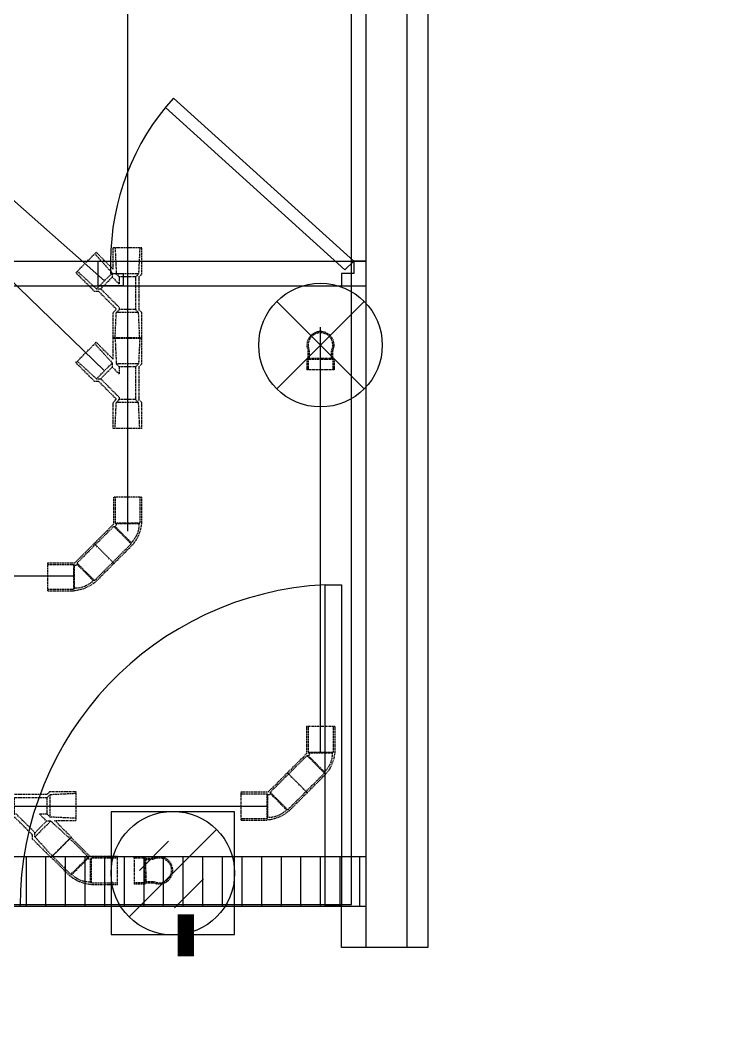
# Model space of a CAD drawing. Header units: millimetres. Extents: x 0 to 887, y -3549 to 0.
# Drawn here: x 285.3 to 457.6, y -1283.8 to -1040.7 of the extents above; entities that cross this region are included whole.
import ezdxf

# ---------------------------------------------------------------- set-up
doc = ezdxf.new("R2010")
doc.units = ezdxf.units.MM
doc.linetypes.add('HIDDEN', pattern=[0.375, 0.25, -0.125])
for name, color, linetype in [('02_(橋尚興華城後壁段)建築外部參考_TEST$0$A_建築', 8, 'Continuous'), ('02_(橋尚興華城後壁段)排水底板管路外部參考$0$P_排水_配管線_WP', 30, 'Continuous'), ('03-P-另件', 51, 'HIDDEN'), ('A-A建築底圖', 8, 'Continuous'), ('P_排水_底板_落水頭', 3, 'Continuous'), ('TOILET', 9, 'Continuous')]:
    doc.layers.add(name, color=color, linetype=linetype)

# ---------------------------------------------------------------- blocks, each defined once
blk = doc.blocks.new('B004')
for p, q in [((-10.61, 10.61), (10.61, -10.61)), ((-10.61, -10.61), (10.61, 10.61))]:
    blk.add_line(p, q)
blk.add_circle((0, 0), 15)
blk = doc.blocks.new('浴廁排水板')
for p, q in [((15, 14.9), (-14.99, 14.9)), ((-14.99, 14.9), (-14.99, -14.9)), ((15, -14.9), (15, 14.9)), ((-10.61, -10.61), (10.61, 10.61)), ((-1.02, 7.74), (-8.09, 0.67)), ((7.47, -1.37), (0.4, -8.44)), ((-14.99, -14.9), (15, -14.9))]:
    blk.add_line(p, q)
blk.add_circle((0, 0), 15)
blk = doc.blocks.new('pald050')
at = {"color": 0, "linetype": 'ByBlock'}
for p, q in [((-6, -3.3), (-6, 3.3)), ((-3.5, 3.3), (-6, 3.3)), ((-3.5, 3), (-6, 3)), ((-3.5, 3.3), (-3.2, 3)), ((-3.5, -3), (-3.5, 3)), ((-3.5, 3), (-3.2, 2.7)), ((-3.2, 3), (-1.37, 3)), ((-3.2, 2.7), (-1.31, 2.7)), ((-3.2, -2.7), (-3.2, 2.7)), ((-3.5, -3), (-6, -3)), ((-3.5, -3.3), (-6, -3.3)), ((-3.5, -3), (-3.2, -2.7)), ((-3.5, -3.3), (-3.2, -3)), ((-3.2, -2.7), (-1.31, -2.7)), ((-3.2, -3), (-1.37, -3))]:
    blk.add_line(p, q, dxfattribs=at)
for radius, start, end in [(3.3, 245.38, 114.62), (3, 244.1581, 115.8419)]:
    blk.add_arc((0, 0), radius, start, end, dxfattribs=at)
blk = doc.blocks.new('*U64')
blk.add_blockref('pald050', (0, 0))
blk = doc.blocks.new('pbls050')
at = {"color": 0, "linetype": 'ByBlock'}
for p, q in [((3.25, 8.07), (-1.41, 3.41)), ((3.54, 7.78), (-0.92, 3.32)), ((8.07, 3.25), (3.25, 8.07)), ((-8, 3.41), (-1.41, 3.41)), ((-8, -3.41), (-8, 3.41)), ((-8, 3), (-1.7, 3)), ((-1.7, 3), (-1.5, 2.8)), ((-1.7, -3), (-1.7, 3)), ((-1.5, -2.8), (-1.5, 2.8)), ((3.32, -0.92), (-0.92, 3.32)), ((-0.92, 3.32), (-0.92, 3.04)), ((3.04, -0.92), (-0.92, 3.04)), ((7.78, 3.54), (3.32, -0.92)), ((8.07, 3.25), (3.61, -1.21)), ((3.32, -0.92), (3.04, -0.92)), ((-8, -3), (-1.7, -3)), ((-8, -3.41), (-1.7, -3.41)), ((-1.7, -3), (-1.5, -2.8))]:
    blk.add_line(p, q, dxfattribs=at)
for centre, radius, start, end in [((-1.28, 3.09), 0.365, 233.1364, 351.8636), ((-2.47, 5.97), 9.41, 274.7115, 310.2885), ((-1.34, 3.23), 6.03, 268.465, 316.535)]:
    blk.add_arc(centre, radius, start, end, dxfattribs=at)
blk = doc.blocks.new('*U49')
blk.add_blockref('pbls050', (0, 0))
blk = doc.blocks.new('pbyt050')
at = {"color": 0, "linetype": 'ByBlock'}
for p, q in [((-7.57, 12.52), (-12.52, 7.57)), ((-7.92, 12.16), (-3.68, 7.5)), ((-3.11, 8.06), (-7.57, 12.52)), ((-8.45, 3.5), (-12.52, 7.57)), ((-12.16, 7.92), (-7.5, 3.68)), ((-3.68, 7.5), (-7.5, 3.68)), ((-3.68, 7.5), (-3.68, 6.5)), ((-3.11, 8.06), (-3.11, 7.06)), ((-3.68, 6.5), (-6.5, 3.68)), ((-3.68, 6.5), (0.83, 1.99)), ((-3.11, 7.06), (1.16, 2.79)), ((-13.6, -3.5), (-13.6, 3.5)), ((-8.45, 3.5), (-13.6, 3.5)), ((-13.6, 3), (-7.3, 2.7)), ((-7.5, 3.68), (-6.5, 3.68)), ((-7.3, -2.7), (-7.3, 2.7)), ((-7.3, 2.7), (-6.59, 1.99)), ((-6.5, 3.68), (-4.81, 1.99)), ((1.16, 2.79), (1.39, 2.79)), ((2.1, 3.5), (1.39, 2.79)), ((2.1, 2.7), (1.39, 1.99)), ((8.4, 3.5), (2.1, 3.5)), ((8.4, 3), (2.1, 2.7)), ((2.1, -2.7), (2.1, 2.7)), ((8.4, -3.5), (8.4, 3.5)), ((-6.59, 1.99), (-4.81, 1.99)), ((-6.59, -1.99), (-6.59, 1.99)), ((0.83, 1.99), (1.39, 1.99)), ((1.39, -1.99), (1.39, 1.99)), ((-7.3, -2.7), (-6.59, -1.99)), ((-6.59, -1.99), (1.39, -1.99)), ((2.1, -2.7), (1.39, -1.99)), ((-13.6, -3), (-7.3, -2.7)), ((-7.3, -3.5), (-13.6, -3.5)), ((-7.3, -3.5), (-6.59, -2.79)), ((-6.59, -2.79), (1.39, -2.79)), ((2.1, -3.5), (1.39, -2.79)), ((8.4, -3), (2.1, -2.7)), ((8.4, -3.5), (2.1, -3.5))]:
    blk.add_line(p, q, dxfattribs=at)
blk = doc.blocks.new('*U255')
blk.add_blockref('pbyt050', (0, 0))

msp = doc.modelspace()

# ---------------------------------------------------------------- linework, layer by layer
at = {"color": 1}
msp.add_arc((399.77, -1195.61), 212.49, 74.2007, 136.0565, dxfattribs=at)
at = {"layer": '02_(橋尚興華城後壁段)建築外部參考_TEST$0$A_建築'}
for p, q in [((384.28, -948.16), (384.28, -1265.66)), ((369.28, -1265.66), (369.28, -1028.16)), ((369.28, -1265.66), (369.28, -1028.16)), ((379.28, -1265.66), (379.28, -1028.16)), ((379.28, -1265.66), (379.28, -1028.16)), ((322.51, -1059.59), (366.28, -1099.16)), ((364.16, -1101.28), (320.56, -1061.86)), ((256.78, -1099.16), (369.28, -1099.16)), ((256.78, -1099.16), (369.28, -1099.16)), ((304.28, -1099.16), (307.28, -1099.16)), ((304.28, -1105.16), (304.28, -1099.16)), ((307.28, -1099.16), (307.28, -1102.16)), ((364.16, -1101.28), (366.28, -1099.16)), ((369.28, -1099.16), (366.28, -1099.16)), ((366.28, -1099.16), (366.28, -1102.16)), ((369.28, -1105.16), (369.28, -1099.16)), ((307.28, -1102.16), (310.28, -1102.16)), ((310.28, -1102.16), (310.28, -1105.16)), ((366.28, -1102.16), (363.28, -1102.16)), ((363.28, -1102.16), (363.28, -1105.16)), ((256.78, -1105.16), (369.28, -1105.16)), ((256.78, -1105.16), (369.28, -1105.16)), ((310.28, -1105.16), (304.28, -1105.16)), ((363.28, -1105.16), (369.28, -1105.16)), ((359.38, -1255.66), (359.38, -1177.66)), ((359.38, -1177.66), (363.28, -1177.66)), ((359.38, -1255.66), (359.38, -1177.66)), ((359.38, -1177.66), (363.28, -1177.66)), ((363.28, -1177.66), (363.28, -1255.66)), ((363.28, -1177.66), (363.28, -1255.66)), ((369.28, -1243.66), (279.28, -1243.66)), ((369.28, -1243.66), (279.28, -1243.66)), ((369.28, -1255.66), (369.28, -1243.66)), ((369.28, -1255.66), (369.28, -1243.66)), ((279.28, -1255.66), (369.28, -1255.66)), ((279.28, -1255.66), (369.28, -1255.66)), ((363.28, -1255.66), (359.38, -1255.66)), ((363.28, -1255.66), (359.38, -1255.66))]:
    msp.add_line(p, q, dxfattribs=at)
at = {"layer": '02_(橋尚興華城後壁段)建築外部參考_TEST$0$A_建築', "linetype": 'Continuous'}
for p, q in [((286.73, -1243.66), (286.73, -1255.66)), ((286.73, -1243.66), (286.73, -1255.66)), ((291.49, -1243.66), (291.49, -1255.66)), ((291.49, -1243.66), (291.49, -1255.66)), ((296.25, -1243.66), (296.25, -1255.66)), ((296.25, -1243.66), (296.25, -1255.66)), ((301.01, -1243.66), (301.01, -1255.66)), ((301.01, -1243.66), (301.01, -1255.66)), ((305.78, -1243.66), (305.78, -1255.66)), ((305.78, -1243.66), (305.78, -1255.66)), ((310.54, -1243.66), (310.54, -1255.66)), ((310.54, -1243.66), (310.54, -1255.66)), ((315.3, -1243.66), (315.3, -1255.66)), ((315.3, -1243.66), (315.3, -1255.66)), ((320.06, -1243.66), (320.06, -1255.66)), ((320.06, -1243.66), (320.06, -1255.66)), ((324.83, -1243.66), (324.83, -1255.66)), ((324.83, -1243.66), (324.83, -1255.66)), ((329.59, -1243.66), (329.59, -1255.66)), ((329.59, -1243.66), (329.59, -1255.66)), ((334.35, -1243.66), (334.35, -1255.66)), ((334.35, -1243.66), (334.35, -1255.66)), ((339.11, -1243.66), (339.11, -1255.66)), ((339.11, -1243.66), (339.11, -1255.66)), ((343.88, -1243.66), (343.88, -1255.66)), ((343.88, -1243.66), (343.88, -1255.66)), ((348.64, -1243.66), (348.64, -1255.66)), ((348.64, -1243.66), (348.64, -1255.66)), ((353.4, -1243.66), (353.4, -1255.66)), ((353.4, -1243.66), (353.4, -1255.66)), ((358.16, -1243.66), (358.16, -1255.66)), ((358.16, -1243.66), (358.16, -1255.66)), ((362.93, -1243.66), (362.93, -1255.66)), ((362.93, -1243.66), (362.93, -1255.66)), ((367.69, -1243.66), (367.69, -1255.66)), ((367.69, -1243.66), (367.69, -1255.66))]:
    msp.add_line(p, q, dxfattribs=at)
at = {"layer": '02_(橋尚興華城後壁段)建築外部參考_TEST$0$A_建築', "ltscale": 0.8}
for p, q in [((363.28, -1265.66), (363.28, -1255.66)), ((363.28, -1255.66), (369.28, -1255.66)), ((363.28, -1265.66), (363.28, -1255.66)), ((363.28, -1255.66), (369.28, -1255.66)), ((369.28, -1265.66), (363.28, -1265.66)), ((369.28, -1265.66), (363.28, -1265.66)), ((384.28, -1265.66), (369.28, -1265.66)), ((379.28, -1265.66), (369.28, -1265.66))]:
    msp.add_line(p, q, dxfattribs=at)
at = {"layer": '02_(橋尚興華城後壁段)建築外部參考_TEST$0$A_建築'}
for centre, radius, start, end in [((366.28, -1099.16), 59, 137.8826, 180), ((363.46, -1255.73), 78.18, 92.9895, 179.9481), ((363.46, -1255.73), 78.18, 92.9895, 179.9481)]:
    msp.add_arc(centre, radius, start, end, dxfattribs=at)
at = {"layer": '02_(橋尚興華城後壁段)排水底板管路外部參考$0$P_排水_配管線_WP'}
for p, q in [((311.35, -1021.11), (311.35, -1164.67)), ((264.81, -1067.71), (305.76, -1103.96)), ((270.77, -1091.87), (305.76, -1125.78)), ((358.16, -1115.16), (358.16, -1218.35)), ((273.31, -1175.54), (298.53, -1175.54)), ((268.04, -1231.36), (345.45, -1231.36))]:
    msp.add_line(p, q, dxfattribs=at)
at = {"layer": 'A-A建築底圖', "ltscale": 0.8}
msp.add_lwpolyline([(219.78, -1036.66), (257.18, -1036.66), (257.18, -1104.46), (208.28, -1104.46), (208.28, -1255.26), (365.78, -1255.26), (365.78, -1026.66), (366.28, -1026.66), (366.28, -966.16), (219.78, -966.16)], close=True, dxfattribs=at)
at = {"layer": 'P_排水_底板_落水頭'}
msp.add_lwpolyline([(325.53, -1257.64, 4, 4, 0), (325.53, -1267.82, 0, 0, 0), (325.53, -1281.75, 0, 0, 0)], format="xyseb", dxfattribs=at)
at = {"layer": 'TOILET'}
for p, q in [((322.51, -1059.59), (366.28, -1099.16)), ((364.16, -1101.28), (320.56, -1061.86)), ((304.28, -1099.16), (307.28, -1099.16)), ((304.28, -1105.16), (304.28, -1099.16)), ((307.28, -1099.16), (307.28, -1102.16)), ((364.16, -1101.28), (366.28, -1099.16)), ((369.28, -1099.16), (366.28, -1099.16)), ((366.28, -1099.16), (366.28, -1102.16)), ((369.28, -1105.16), (369.28, -1099.16)), ((307.28, -1102.16), (310.28, -1102.16)), ((310.28, -1102.16), (310.28, -1105.16)), ((366.28, -1102.16), (363.28, -1102.16)), ((363.28, -1102.16), (363.28, -1105.16)), ((310.28, -1105.16), (304.28, -1105.16)), ((363.28, -1105.16), (369.28, -1105.16))]:
    msp.add_line(p, q, dxfattribs=at)
msp.add_arc((366.28, -1099.16), 59, 137.8826, 180, dxfattribs=at)

# ---------------------------------------------------------------- block references
at = {"layer": '03-P-另件', "xscale": -1}
for name, p, rotation in [('*U255', (311.35, -1109.54), 90), ('*U255', (311.35, -1131.37), 90), ('*U49', (311.35, -1164.42), 89.99999999999713), ('*U49', (300.03, -1175.74), 45.00000000000016), ('*U49', (358.26, -1220.05), 89.99999999999713), ('*U49', (346.95, -1231.36), 45.00000000000016)]:
    msp.add_blockref(name, p, dxfattribs=dict(at, rotation=rotation))
at = {"layer": '03-P-另件'}
for name, p, rotation in [('*U64', (358.22, -1119.54), 90.00000000258972), ('*U255', (285.22, -1231.34), 180), ('*U64', (319.06, -1246.97), 0.6467131374964493)]:
    msp.add_blockref(name, p, dxfattribs=dict(at, rotation=rotation))
at = {"layer": '03-P-另件', "xscale": -1}
msp.add_blockref('*U49', (300.92, -1247.04), dxfattribs=at)
at = {"layer": 'P_排水_底板_落水頭', "rotation": 180}
msp.add_blockref('B004', (358.22, -1119.54), dxfattribs=at)
msp.add_blockref('B004', (358.22, -1119.54), dxfattribs=at)
at = {"layer": 'P_排水_底板_落水頭'}
msp.add_blockref('浴廁排水板', (322.37, -1247.66), dxfattribs=at)

doc.saveas('drawing.dxf')
